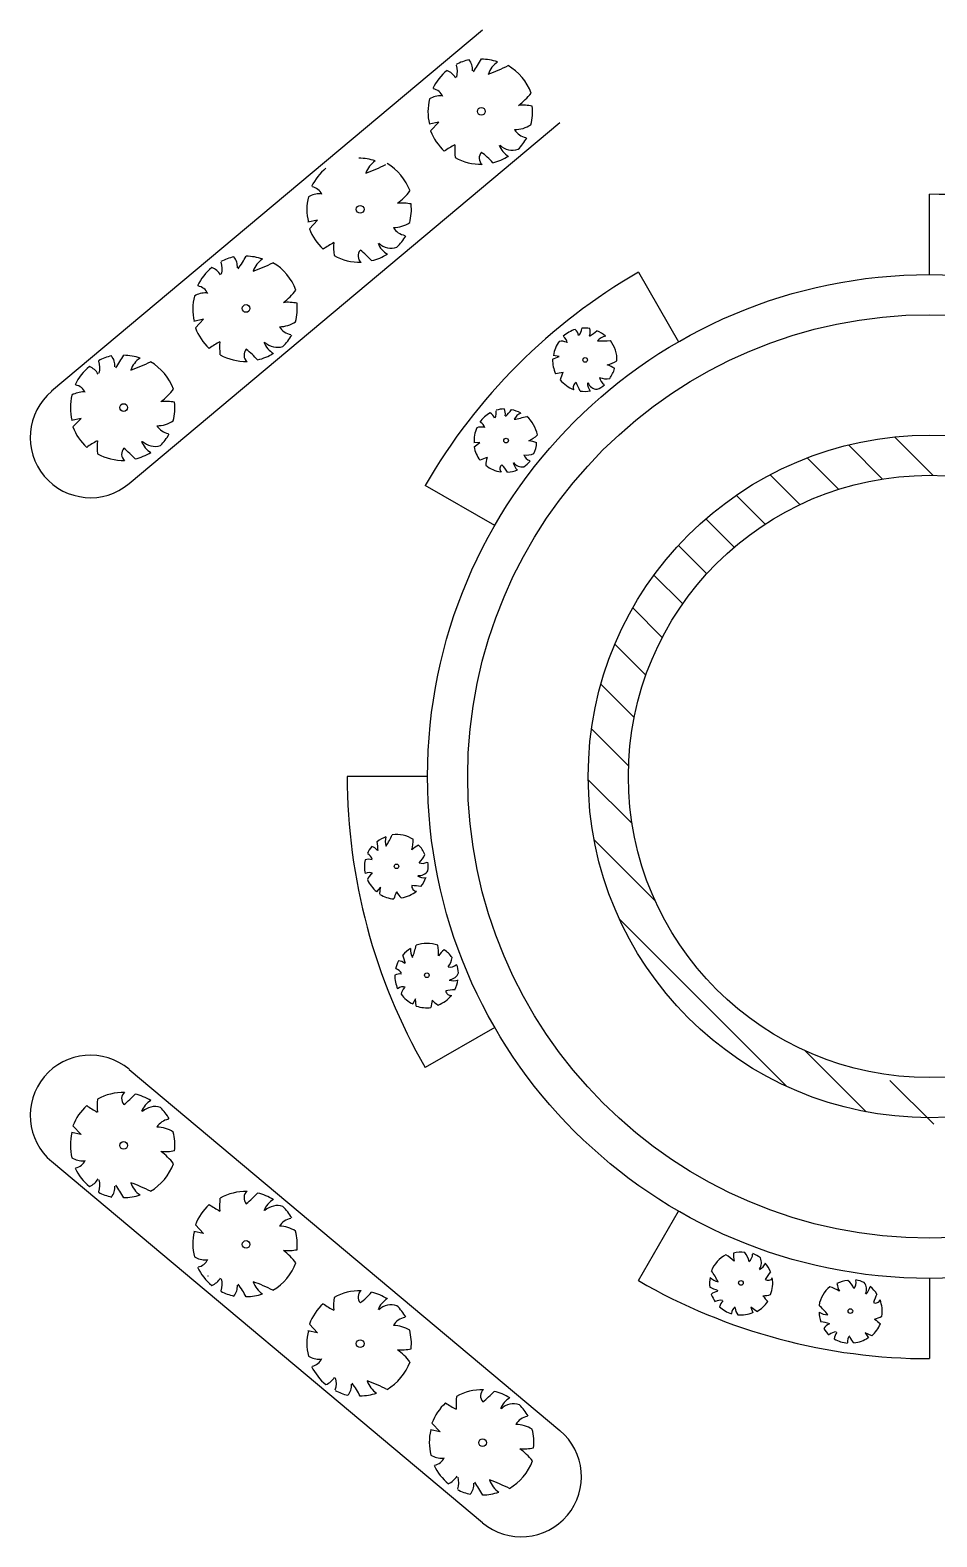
# Model space of a CAD drawing. Header units: millimetres. Extents: x 210832 to 1443773, y 126806 to 1026245.
# Drawn here: x 214187.47 to 214211.33, y 129049.14 to 129088.8 of the extents above; entities that cross this region are included whole.
import ezdxf

# ---------------------------------------------------------------- set-up
doc = ezdxf.new("R2010")
doc.units = ezdxf.units.MM
doc.header["$LTSCALE"] = 500
doc.layers.add('H消火栓', color=2, linetype='Continuous', lineweight=9)
doc.layers.add('H绿化带', color=3, linetype='Continuous', lineweight=9)
doc.layers.add('花草1', color=1, linetype='Continuous')
doc.layers.add('花草2', color=3, linetype='Continuous')

# ---------------------------------------------------------------- blocks, each defined once
blk = doc.blocks.new('火焰木')
at = {"layer": 'H绿化带'}
for points in [[(-3, 1), (-2, 1), (-2, 1), (-2, 1), (-1, 1), (-1, 0), (-1, 0), (-1, 0), (0, 0), (-1, 0), (-1, 0), (-1, 0), (-1, 0), (-1, 0), (-1, 0), (-2, 0), (-2, 0), (-2, 0), (-2, 0), (-2, 0), (-2, 0), (-3, 0)], [(-3, 0), (-3, 0), (-2, 0), (-2, 0), (-2, 0), (-3, -1), (-3, -1)], [(-2, 2), (-2, 1), (-2, 1), (-2, 1), (-1, 1), (-1, 1), (-2, 1), (-2, 1), (-2, 1), (-2, 1), (-2, 1), (-2, 1)], [(-1, 2), (-2, 1)], [(-1, 1), (-1, 1), (-2, 2)], [(-1, 1), (-1, 1), (-1, 1), (-2, 2)], [(-1, 2), (-1, 2), (-2, 2)], [(-1, 2), (-1, 2), (-1, 2), (-2, 2)], [(-2, 2), (-2, 2), (-1, 2), (-1, 2), (-1, 2), (-1, 1), (-1, 1), (-1, 1), (-1, 1), (-1, 1), (-1, 1), (-1, 1), (-1, 1), (-2, 1), (-2, 2), (-2, 2)], [(-1, 2), (-1, 2), (-1, 2), (-1, 2), (-1, 2), (0, 2), (-1, 2), (-1, 1), (-1, 1), (-1, 1), (-1, 2), (-1, 2), (-1, 2), (-2, 2)], [(-2, 1), (-2, 1)], [(-2, 1), (-2, 1), (-2, 1)], [(-2, 1), (-2, 1)], [(-2, 1), (-2, 1)], [(-2, 1), (-2, 1), (-2, 1)], [(-1, 2), (-1, 2)], [(-1, 1), (-1, 2), (-1, 2), (-1, 2)], [(-1, 2), (-1, 2)], [(-1, 2), (-1, 2)], [(-1, 1), (-1, 2), (-1, 2), (-1, 2)], [(0, 2), (-1, 2)], [(0, 2), (-1, 2), (0, 2)], [(0, 2), (0, 2), (0, 2), (0, 2), (0, 2), (-1, 2), (-1, 2), (-1, 2), (-1, 2)], [(0, 2), (0, 2), (0, 2), (0, 2), (0, 1), (0, 1), (0, 1), (0, 1), (0, 0), (0, 0), (0, 0), (-1, 1), (-1, 1), (-1, 1), (-1, 1), (0, 2), (0, 2), (0, 2), (0, 2)], [(-1, 1), (-1, 1)], [(-1, 1), (-1, 1)], [(-1, 1), (-1, 1)], [(-1, 1), (-1, 1)], [(0, 2), (0, 2), (0, 2)], [(0, 2), (0, 2), (0, 2)], [(0, 1), (1, 2), (1, 2)], [(0, 2), (0, 2)], [(0, 2), (0, 2)], [(0, 2), (0, 2)], [(0, 2), (0, 2), (1, 2)], [(1, 2), (1, 2), (1, 2), (0, 2), (0, 1), (0, 1), (1, 1), (1, 2), (1, 2)], [(0, 2), (0, 2), (0, 1), (0, 2), (1, 2), (1, 2)], [(2, 1), (2, 1), (2, 1), (1, 1), (1, 1), (1, 1), (0, 0), (0, 0), (0, 0), (0, 0), (1, 0), (1, 0), (2, 0), (2, 0), (2, 1), (2, 1)], [(1, 2), (1, 2)], [(1, 1), (1, 2), (1, 2)], [(1, 2), (1, 2)], [(1, 1), (1, 1), (1, 1), (1, 2)], [(1, 1), (1, 1), (1, 2)], [(1, 1), (1, 1), (1, 2)], [(1, 1), (1, 1), (2, 2)], [(1, 1), (1, 1), (1, 1), (2, 2)], [(1, 2), (1, 2), (1, 1), (1, 1), (1, 1), (1, 1), (1, 1), (1, 1), (2, 1), (2, 1), (2, 1), (2, 1)], [(1, 1), (1, 1), (2, 1)], [(1, 1), (1, 1)], [(1, 1), (1, 1), (2, 1)], [(1, 1), (2, 2)], [(2, 0), (2, 1)], [(2, 1), (2, 1)], [(2, 0), (2, 1), (2, 1)], [(2, 1), (2, 1)], [(2, 1), (2, 1)], [(2, 1), (2, 1)], [(2, 1), (2, 1), (2, 0), (2, 0), (2, 0)], [(2, 1), (2, 1), (2, 1), (2, 1), (2, 1), (2, 1), (2, 1)], [(2, 0), (2, 0), (2, 0), (2, 0), (2, 0), (2, 0), (2, 0), (2, 0), (2, 0), (2, -1), (2, -1)], [(2, 0), (2, 0)], [(2, 0), (2, 0), (2, 0), (2, 0)], [(2, 0), (2, 0), (2, 0)], [(-3, 0), (-3, 0)], [(-3, -1), (-3, -1), (-2, 0), (-2, 0), (-2, 0), (-2, -1), (-2, -1), (-2, -1), (-2, -1), (-2, -1), (-2, -1)], [(-2, 0), (-3, 0), (-3, -1)], [(-2, 0), (-3, 0)], [(-3, 0), (-3, 0)], [(-2, -1), (-2, -1), (-2, -1), (-2, -1), (-3, -1)], [(-2, -1), (-2, -1), (-2, -1), (-3, -1)], [(-2, -1), (-3, -1)], [(-1, -3), (-1, -2), (-1, -2), (-1, -1), (-1, -1), (-1, -1), (-1, -1), (-1, -1), (-1, 0), (-1, 0), (-1, 0), (-1, 0), (-1, 0), (-2, 0), (-2, 0), (-2, -1), (-2, -1), (-2, -1), (-2, -2), (-1, -2)], [(-2, -1), (-2, -1), (-2, -1)], [(-2, -1), (-2, -1), (-2, -1), (-2, -1), (-2, -1)], [(-2, -1), (-2, -1), (-2, -1), (-2, -1), (-2, -1), (-2, -1), (-2, -1), (-2, -1), (-2, -1), (-2, -1), (-2, -2), (-2, -2), (-1, -2), (-1, -2)], [(-2, -1), (-2, -1)], [(-2, -1), (-2, -2), (-2, -2), (-2, -2)], [(-2, -1), (-2, -1), (-2, -1), (-2, -2)], [(-2, -2), (-2, -2), (-2, -2)], [(-2, -2), (-2, -2), (-2, -2)], [(-2, -2), (-2, -2), (-2, -2)], [(-2, -2), (-2, -2), (-2, -2), (-2, -2)], [(1, -2), (1, -2), (1, -2), (1, -1), (1, -1), (0, -1), (0, 0), (0, 0), (0, 0), (0, -1), (0, -1), (0, -1), (-1, -1), (0, -1), (0, -2), (0, -2), (0, -2), (1, -2), (1, -2), (1, -2)], [(0, -3), (0, -3), (0, -2), (0, -2), (-1, -2), (-1, -2), (-1, -1), (0, -2), (0, -2), (0, -2), (0, -2), (0, -3)], [(-1, -2), (0, -2), (0, -2), (0, -3)], [(-1, -2), (-1, -2), (0, -3), (0, -3)], [(-1, -2), (-1, -2), (-1, -3), (-1, -3)], [(-1, -3), (-1, -2), (-1, -2), (-1, -2), (0, -2), (0, -3), (0, -3)], [(2, -1), (2, -1), (2, -1), (2, -1), (1, -1), (1, -1), (1, -1), (1, -1), (0, -1), (0, 0), (0, -1), (1, -1), (1, -1), (1, -1), (1, -1), (2, -1), (2, -2)], [(0, -2), (0, -2), (0, -2), (0, -3), (0, -3)], [(0, -2), (1, -2), (1, -2)], [(0, -2), (0, -2), (0, -2), (1, -2), (1, -3)], [(0, -2), (0, -2)], [(0, -2), (0, -2), (0, -2), (0, -2), (0, -3)], [(0, -2), (0, -2), (0, -3)], [(0, -2), (0, -2), (0, -2), (0, -3), (0, -3)], [(0, -3), (0, -2), (0, -2), (0, -2), (0, -2), (0, -2), (0, -2), (1, -2), (1, -2), (1, -2)], [(2, -1), (2, -1), (2, -1), (2, 0), (2, 0), (1, 0), (1, 0), (1, 0), (1, 0), (1, -1), (1, -1), (2, -1), (2, -1), (2, -1)], [(1, 0), (1, 0), (2, 0)], [(1, -1), (1, -1), (2, -1), (2, -1)], [(1, -1), (1, -1), (2, -1)], [(1, -1), (1, -1), (1, -1)], [(1, -1), (1, -1), (2, -1)], [(1, -1), (1, -1), (1, -1), (2, -1), (2, -1)], [(1, -1), (1, -1), (2, -1), (2, -1), (2, -1)], [(1, -1), (1, -2), (1, -2), (2, -2), (2, -2)], [(2, -2), (2, -1), (1, -1), (1, -1), (1, -1), (1, -1), (1, -2), (1, -2), (1, -2), (1, -2)], [(1, -2), (2, -2), (2, -2), (2, -2)], [(1, -2), (2, -2), (2, -2)], [(1, -2), (1, -2), (1, -2), (1, -2)], [(1, -2), (1, -2), (1, -2), (2, -2)], [(1, -2), (1, -2), (1, -2)], [(1, -2), (1, -2), (1, -2)], [(2, 0), (2, 0), (2, 0)], [(2, 0), (2, 0), (2, 0), (2, 0)], [(2, -1), (2, -1), (2, 0)], [(2, 0), (2, 0)], [(2, 0), (2, 0)], [(2, -1), (2, -1)], [(2, -1), (2, -1), (2, -1), (2, -1), (2, -1)], [(2, -1), (2, -1), (2, -1), (2, -1)], [(2, -1), (2, -1)]]:
    blk.add_lwpolyline(points, dxfattribs=at)

msp = doc.modelspace()

# ---------------------------------------------------------------- linework, layer by layer
at = {"color": 5}
for p, q in [((214211.135, 129082.366), (214211.135, 129084.479)), ((214211.135, 129082.366), (214211.135, 129084.479)), ((214203.473, 129082.426), (214204.53, 129080.596)), ((214209.896, 129076.985), (214209, 129077.881)), ((214211.135, 129077.17), (214210.213, 129078.091)), ((214208.745, 129076.713), (214207.916, 129077.542)), ((214207.724, 129076.31), (214206.937, 129077.097)), ((214211.223, 129077.082), (214211.135, 129077.17)), ((214199.695, 129075.761), (214197.865, 129076.818)), ((214206.812, 129075.799), (214206.05, 129076.561)), ((214205.996, 129075.191), (214205.247, 129075.94)), ((214205.273, 129074.491), (214204.525, 129075.239)), ((214204.641, 129073.7), (214203.883, 129074.457)), ((214204.103, 129072.813), (214203.324, 129073.592)), ((214203.671, 129071.822), (214202.855, 129072.638)), ((214203.362, 129070.707), (214202.486, 129071.583)), ((214203.214, 129069.432), (214202.24, 129070.406)), ((214197.925, 129069.156), (214195.812, 129069.156)), ((214203.307, 129067.916), (214202.153, 129069.07)), ((214203.917, 129065.882), (214202.308, 129067.491)), ((214207.379, 129060.997), (214202.975, 129065.4)), ((214199.695, 129062.552), (214197.865, 129061.495)), ((214209.47, 129060.33), (214207.861, 129061.938)), ((214211.243, 129060.002), (214210.089, 129061.156)), ((214203.473, 129055.886), (214204.53, 129057.716)), ((214211.135, 129055.947), (214211.135, 129053.833)), ((214211.135, 129055.947), (214211.135, 129053.833))]:
    msp.add_line(p, q, dxfattribs=at)
for radius in [13.21, 12.153, 8.982, 7.926]:
    msp.add_circle((214211.135, 129069.156), radius, dxfattribs=at)
for start, end in [(60, 90), (120, 150), (180, 210), (240, 270)]:
    msp.add_arc((214211.135, 129069.156), 15.323, start, end, dxfattribs=at)
at = {"layer": '花草1'}
for p, q in [((214201.214, 129080.135), (214201.385, 129080.213)), ((214201.231, 129080.24), (214201.231, 129080.24)), ((214201.385, 129080.213), (214201.231, 129080.24)), ((214199.299, 129077.944), (214199.143, 129077.939)), ((214199.143, 129077.939), (214199.143, 129077.939)), ((214199.148, 129077.832), (214199.299, 129077.944)), ((214196.685, 129066.241), (214196.584, 129066.122)), ((214196.667, 129066.054), (214196.685, 129066.241)), ((214196.584, 129066.122), (214196.584, 129066.122)), ((214197.607, 129063.3), (214197.533, 129063.163)), ((214197.533, 129063.163), (214197.533, 129063.163)), ((214197.628, 129063.113), (214197.607, 129063.3)), ((214206.588, 129055.075), (214206.435, 129055.184)), ((214206.435, 129055.184), (214206.488, 129055.037)), ((214206.488, 129055.037), (214206.488, 129055.037)), ((214209.615, 129054.437), (214209.442, 129054.513)), ((214209.442, 129054.513), (214209.525, 129054.38)), ((214209.525, 129054.38), (214209.525, 129054.38))]:
    msp.add_line(p, q, dxfattribs=at)
for centre in [(214202.072, 129080.12), (214199.991, 129077.996), (214197.109, 129066.79), (214197.907, 129063.925), (214206.171, 129055.826), (214209.051, 129055.085)]:
    msp.add_circle(centre, 0.0605, dxfattribs=at)
for centre, radius, start, end in [((214202.064, 129080.118), 0.844, 107.3321, 132.3856), ((214201.595, 129080.708), 0.306, 10.0775, 44.6128), ((214201.662, 129080.964), 0.32, 322.1868, 356.5411), ((214202.064, 129080.118), 0.841, 80.8767, 95.7021), ((214201.965, 129080.874), 0.244, 333.8454, 17.7651), ((214200.765, 129082.905), 2.587, 303.4397, 308.7099), ((214202.064, 129080.118), 0.835, 144.0751, 171.6245), ((214201.441, 129080.256), 0.356, 66.5203, 98.5151), ((214201.392, 129080.559), 0.206, 1.6555, 57.76), ((214202.064, 129080.118), 0.83, 49.4098, 67.4752), ((214202.678, 129080.385), 0.37, 101.5323, 139.6544), ((214202.5, 129083.738), 3.116, 268.0865, 274.3451), ((214202.064, 129080.118), 0.846, 358.3307, 37.43), ((214202.064, 129080.118), 0.85, 178.8426, 205.275), ((214202.39, 129080.993), 1.039, 284.7455, 300.0146), ((214201.62, 129078.398), 1.395, 95.3728, 103.4649), ((214202.316, 129079.361), 0.93, 152.7782, 165.3315), ((214202.387, 129079.166), 0.864, 57.6536, 71.993), ((214202.064, 129080.118), 0.815, 323.394, 344.2464), ((214202.064, 129080.118), 0.831, 218.8103, 249.4392), ((214201.894, 129079.397), 0.138, 115.741, 206.8107), ((214200.297, 129078.672), 1.756, 20.9465, 28.9238), ((214202.064, 129080.118), 0.827, 261.1498, 279.8356), ((214202.483, 129079.511), 0.349, 178.6009, 217.3992), ((214202.404, 129079.628), 0.282, 204.1912, 266.4952), ((214202.064, 129080.118), 0.836, 292.7236, 308.3277), ((214202.627, 129080.099), 0.476, 248.4582, 281.1093), ((214202.708, 129079.695), 0.259, 188.6314, 238.6278), ((214199.983, 129077.992), 0.844, 119.3321, 144.3856), ((214199.402, 129078.472), 0.306, 22.0775, 56.6128), ((214199.414, 129078.736), 0.32, 334.1868, 8.5411), ((214199.983, 129077.992), 0.841, 92.8767, 107.7021), ((214199.73, 129078.711), 0.244, 345.8454, 29.7651), ((214198.133, 129080.449), 2.587, 315.4397, 320.7099), ((214199.983, 129077.992), 0.83, 61.4098, 79.4753), ((214200.528, 129078.381), 0.37, 113.5323, 151.6544), ((214199.657, 129081.624), 3.116, 280.0865, 286.3451), ((214199.983, 129077.992), 0.846, 10.3307, 49.43), ((214199.983, 129077.992), 0.835, 156.0751, 183.6245), ((214199.345, 129077.998), 0.356, 78.5203, 110.5151), ((214199.234, 129078.284), 0.206, 13.6555, 69.76), ((214200.12, 129078.916), 1.039, 296.7455, 312.0146), ((214199.983, 129077.992), 0.85, 190.8426, 217.275), ((214200.497, 129077.128), 0.864, 69.6536, 83.993), ((214199.983, 129077.992), 0.815, 335.394, 356.2464), ((214199.906, 129076.218), 1.395, 107.3728, 115.4649), ((214200.387, 129077.305), 0.93, 164.7782, 177.3315), ((214199.983, 129077.992), 0.831, 230.8103, 261.4392), ((214199.967, 129077.252), 0.138, 127.741, 218.8107), ((214198.555, 129076.211), 1.756, 32.9465, 40.9238), ((214200.52, 129077.486), 0.349, 190.6008, 229.3991), ((214200.418, 129077.584), 0.282, 216.1912, 278.4952), ((214200.537, 129078.091), 0.476, 260.4582, 293.1093), ((214200.701, 129077.713), 0.259, 200.6314, 250.6278), ((214199.983, 129077.992), 0.836, 304.7236, 320.3277), ((214199.983, 129077.992), 0.827, 273.1498, 291.8356), ((214194.043, 129067.05), 2.587, 3.4397, 8.7099), ((214197.107, 129066.781), 0.83, 109.4098, 127.4752), ((214197.182, 129067.447), 0.37, 161.5323, 199.6544), ((214194.189, 129068.969), 3.116, 328.0865, 334.3451), ((214197.107, 129066.781), 0.846, 58.3307, 97.43), ((214196.511, 129067.501), 1.039, 344.7455, 0.0146), ((214197.107, 129066.781), 0.841, 140.8767, 155.7021), ((214196.173, 129066.856), 0.32, 22.1868, 56.5411), ((214196.402, 129067.074), 0.244, 33.8454, 77.7651), ((214198.092, 129066.585), 0.864, 117.6536, 131.993), ((214197.107, 129066.781), 0.815, 23.394, 44.2464), ((214197.404, 129067.259), 0.476, 308.4582, 341.1093), ((214197.107, 129066.781), 0.844, 167.3321, 192.3856), ((214196.361, 129066.67), 0.306, 70.0775, 104.6128), ((214196.388, 129066.42), 0.206, 61.6555, 117.76), ((214197.701, 129066.831), 0.282, 264.1912, 326.4952), ((214197.795, 129067.128), 0.259, 248.6314, 298.6278), ((214197.107, 129066.781), 0.836, 352.7236, 8.3277), ((214196.675, 129066.311), 0.356, 126.5203, 158.5151), ((214197.107, 129066.781), 0.835, 204.0751, 231.6245), ((214197.645, 129066.274), 0.138, 175.741, 266.8107), ((214197.475, 129064.528), 1.756, 80.9465, 88.9238), ((214197.842, 129066.841), 0.349, 238.6008, 277.3992), ((214197.107, 129066.781), 0.827, 321.1498, 339.8356), ((214197.107, 129066.781), 0.85, 238.8426, 265.275), ((214198.374, 129065.537), 1.395, 155.3728, 163.4649), ((214197.888, 129066.622), 0.93, 212.7782, 225.3315), ((214197.107, 129066.781), 0.831, 278.8103, 309.4392), ((214194.598, 129065.45), 3.116, 340.0865, 346.3451), ((214197.907, 129063.917), 0.846, 70.3307, 109.43), ((214197.175, 129064.497), 1.039, 356.7455, 12.0146), ((214197.907, 129063.917), 0.841, 152.8767, 167.7021), ((214197.157, 129064.057), 0.244, 45.8454, 89.7651), ((214194.854, 129063.543), 2.587, 15.4397, 20.7099), ((214197.907, 129063.917), 0.83, 121.4098, 139.4752), ((214197.842, 129064.583), 0.37, 173.5323, 211.6544), ((214198.912, 129063.93), 0.864, 129.6536, 143.993), ((214197.907, 129063.917), 0.815, 35.394, 56.2464), ((214198.099, 129064.446), 0.476, 320.4582, 353.1093), ((214197.2, 129063.653), 0.306, 82.0775, 116.6128), ((214197.907, 129063.917), 0.844, 179.3321, 204.3856), ((214196.978, 129063.796), 0.32, 34.1868, 68.5411), ((214198.508, 129064.399), 0.259, 260.6314, 310.6278), ((214198.478, 129064.089), 0.282, 276.1912, 338.4952), ((214197.907, 129063.917), 0.836, 4.7236, 20.3277), ((214197.28, 129063.414), 0.206, 73.6555, 129.76), ((214197.583, 129063.366), 0.356, 138.5203, 170.5151), ((214198.735, 129061.789), 1.756, 92.9465, 100.9238), ((214198.539, 129063.532), 0.138, 187.741, 278.8107), ((214198.613, 129064.128), 0.349, 250.6009, 289.3991), ((214197.907, 129063.917), 0.827, 333.1498, 351.8356), ((214197.907, 129063.917), 0.835, 216.0751, 243.6245), ((214197.907, 129063.917), 0.85, 250.8426, 277.275), ((214199.405, 129062.963), 1.395, 167.3728, 175.4649), ((214198.704, 129063.923), 0.93, 224.7782, 237.3315), ((214197.907, 129063.917), 0.831, 290.8103, 321.4392), ((214206.177, 129055.82), 0.846, 118.3307, 157.43), ((214205.257, 129055.664), 1.039, 44.7455, 60.0146), ((214206.84, 129056.576), 0.864, 177.6536, 191.993), ((214206.177, 129055.82), 0.815, 83.394, 104.2464), ((214205.913, 129056.317), 0.476, 8.4582, 41.1093), ((214206.221, 129056.589), 0.259, 308.6314, 358.6278), ((214206.177, 129055.82), 0.836, 52.7236, 68.3277), ((214206.431, 129056.359), 0.282, 324.1912, 26.4952), ((214206.493, 129056.487), 0.349, 298.6008, 337.3991), ((214206.177, 129055.82), 0.827, 21.1498, 39.8356), ((214206.177, 129055.82), 0.83, 169.4098, 187.4753), ((214205.639, 129056.218), 0.37, 221.5323, 259.6544), ((214202.824, 129054.387), 3.116, 28.0865, 34.3451), ((214208.313, 129055.012), 1.756, 140.9465, 148.9238), ((214206.886, 129056.033), 0.138, 235.741, 326.8107), ((214206.177, 129055.82), 0.831, 338.8103, 9.4392), ((214209.058, 129055.081), 0.836, 64.7236, 80.3277), ((214204.413, 129053.301), 2.587, 63.4397, 68.7099), ((214205.572, 129055.357), 0.244, 93.8454, 137.7651), ((214206.177, 129055.82), 0.841, 200.8767, 215.7021), ((214206.706, 129056.417), 0.93, 272.7782, 285.3315), ((214209.058, 129055.081), 0.846, 130.3307, 169.43), ((214208.19, 129054.737), 1.039, 56.7455, 72.0146), ((214209.058, 129055.081), 0.815, 95.394, 116.2464), ((214209.55, 129055.958), 0.864, 189.6536, 203.993), ((214208.696, 129055.512), 0.476, 20.4582, 53.1093), ((214208.942, 129055.842), 0.259, 320.6314, 10.6278), ((214209.195, 129055.661), 0.282, 336.1912, 38.4952), ((214209.229, 129055.798), 0.349, 310.6009, 349.3992), ((214209.058, 129055.081), 0.827, 33.1498, 51.8356), ((214211.315, 129054.734), 1.756, 152.9465, 160.9238), ((214205.646, 129055.049), 0.32, 82.1868, 116.5411), ((214205.901, 129055.119), 0.306, 130.0775, 164.6128), ((214206.177, 129055.82), 0.844, 227.3321, 252.3856), ((214206.131, 129055.018), 0.206, 121.6555, 177.76), ((214206.369, 129055.211), 0.356, 186.5203, 218.5151), ((214206.177, 129055.82), 0.85, 298.8426, 325.275), ((214207.889, 129056.295), 1.395, 215.3728, 223.4649), ((214206.076, 129052.982), 3.116, 40.0865, 46.3451), ((214209.708, 129055.436), 0.138, 247.741, 338.8107), ((214209.058, 129055.081), 0.831, 350.8103, 21.4392), ((214206.177, 129055.82), 0.835, 264.0751, 291.6245), ((214209.058, 129055.081), 0.83, 181.4098, 199.4753), ((214208.449, 129055.358), 0.37, 233.5323, 271.6544), ((214207.856, 129052.25), 2.587, 75.4397, 80.7099), ((214208.562, 129054.502), 0.244, 105.8454, 149.7651), ((214209.058, 129055.081), 0.85, 310.8426, 337.275), ((214209.452, 129055.774), 0.93, 284.7782, 297.3315), ((214210.634, 129055.902), 1.395, 227.3728, 235.4649), ((214209.058, 129055.081), 0.841, 212.8767, 227.7021), ((214208.699, 129054.216), 0.32, 94.1868, 128.5411), ((214208.934, 129054.337), 0.306, 142.0775, 176.6128), ((214209.058, 129055.081), 0.844, 239.3321, 264.3856), ((214209.18, 129054.286), 0.206, 133.6555, 189.76), ((214209.373, 129054.525), 0.356, 198.5203, 230.5151), ((214209.058, 129055.081), 0.835, 276.0751, 303.6245)]:
    msp.add_arc(centre, radius, start, end, dxfattribs=at)
at = {"layer": '花草2'}
for p, q in [((214198.219, 129086.376), (214197.964, 129086.323)), ((214197.964, 129086.323), (214197.964, 129086.323)), ((214198.003, 129086.149), (214198.219, 129086.376)), ((214195.032, 129083.799), (214194.777, 129083.746)), ((214194.777, 129083.746), (214194.777, 129083.746)), ((214194.816, 129083.572), (214195.032, 129083.799)), ((214192.031, 129081.188), (214191.776, 129081.135)), ((214191.776, 129081.135), (214191.776, 129081.135)), ((214191.815, 129080.961), (214192.031, 129081.188)), ((214188.809, 129078.582), (214188.554, 129078.528)), ((214188.554, 129078.528), (214188.554, 129078.528)), ((214188.593, 129078.355), (214188.809, 129078.582)), ((214188.593, 129059.958), (214188.809, 129059.731)), ((214188.554, 129059.784), (214188.554, 129059.784)), ((214188.809, 129059.731), (214188.554, 129059.784)), ((214192.031, 129057.124), (214191.776, 129057.178)), ((214191.776, 129057.178), (214191.776, 129057.178)), ((214191.815, 129057.351), (214192.031, 129057.124)), ((214194.816, 129054.74), (214195.032, 129054.513)), ((214195.032, 129054.513), (214194.777, 129054.567)), ((214198.254, 129051.907), (214197.999, 129051.96)), ((214198.038, 129052.134), (214198.254, 129051.907))]:
    msp.add_line(p, q, dxfattribs=at)
for points in [[(214199.371, 129088.799), (214188.034, 129079.294)], [(214190.071, 129076.864), (214201.408, 129086.37)], [(214190.071, 129061.448), (214201.408, 129051.943)], [(214199.371, 129049.513), (214188.034, 129059.019)]]:
    msp.add_lwpolyline(points, dxfattribs=at)
for centre in [(214199.339, 129086.661), (214196.152, 129084.084), (214193.151, 129081.473), (214189.929, 129078.867), (214189.929, 129059.446), (214193.151, 129056.839), (214196.152, 129054.228), (214199.374, 129051.622)]:
    msp.add_circle(centre, 0.101, dxfattribs=at)
for centre, radius, start, end in [((214195.581, 129090.151), 4.312, 325.4185, 330.6887), ((214199.328, 129086.653), 1.383, 71.3886, 89.454), ((214199.328, 129086.653), 1.406, 129.3109, 154.3644), ((214198.234, 129087.272), 0.51, 32.0563, 66.5916), ((214199.328, 129086.653), 1.402, 102.8554, 117.6809), ((214198.179, 129087.71), 0.533, 344.1656, 18.5199), ((214198.704, 129087.76), 0.406, 355.8242, 39.7438), ((214200.11, 129087.448), 0.617, 123.511, 161.6332), ((214197.742, 129092.52), 5.193, 290.0653, 296.3239), ((214199.328, 129086.653), 1.41, 20.3095, 59.4088), ((214198.014, 129086.916), 0.343, 23.6343, 79.7388), ((214199.328, 129086.653), 1.392, 166.0539, 193.6033), ((214198.278, 129086.477), 0.593, 88.4991, 120.4939), ((214199.285, 129088.208), 1.732, 306.7243, 321.9934), ((214200.421, 129085.383), 1.44, 79.6324, 93.9718), ((214199.328, 129086.653), 1.358, 345.3728, 6.2252), ((214199.328, 129086.653), 1.417, 200.8214, 227.2538), ((214200.209, 129086.974), 0.793, 270.437, 303.0881), ((214200.587, 129086.401), 0.432, 210.6102, 260.6066), ((214199.714, 129083.717), 2.325, 117.3516, 125.4437), ((214200.189, 129085.641), 1.55, 174.757, 187.3103), ((214200.354, 129085.977), 0.582, 200.5796, 239.3779), ((214200.159, 129086.108), 0.47, 226.1699, 288.474), ((214199.328, 129086.653), 1.393, 314.7024, 330.3065), ((214196.106, 129084.046), 1.383, 71.3886, 89.454), ((214196.888, 129084.842), 0.617, 123.511, 161.6332), ((214194.521, 129089.914), 5.193, 290.0653, 296.3239), ((214196.141, 129084.076), 1.41, 20.3095, 59.4088), ((214199.328, 129086.653), 1.385, 240.7891, 271.4179), ((214199.514, 129085.433), 0.23, 137.7198, 228.7895), ((214197.498, 129083.316), 2.927, 42.9252, 50.9026), ((214199.328, 129086.653), 1.379, 283.1286, 301.8144), ((214196.141, 129084.076), 1.406, 129.3109, 154.3644), ((214195.091, 129083.901), 0.593, 88.4991, 120.4939), ((214194.827, 129084.339), 0.343, 23.6343, 79.7388), ((214196.098, 129085.632), 1.732, 306.7243, 321.9934), ((214196.141, 129084.076), 1.392, 166.0539, 193.6033), ((214197.233, 129082.807), 1.44, 79.6324, 93.9718), ((214196.141, 129084.076), 1.358, 345.3728, 6.2252), ((214197.022, 129084.397), 0.793, 270.437, 303.0881), ((214196.141, 129084.076), 1.417, 200.8214, 227.2538), ((214197.4, 129083.824), 0.432, 210.6102, 260.6066), ((214196.141, 129084.076), 1.393, 314.7024, 330.3065), ((214196.527, 129081.141), 2.325, 117.3516, 125.4437), ((214197.002, 129083.064), 1.55, 174.757, 187.3103), ((214196.327, 129082.856), 0.23, 137.7198, 228.7895), ((214194.311, 129080.74), 2.927, 42.9252, 50.9026), ((214196.141, 129084.076), 1.379, 283.1286, 301.8144), ((214197.167, 129083.4), 0.582, 200.5796, 239.3779), ((214196.972, 129083.532), 0.47, 226.1699, 288.474), ((214193.14, 129081.465), 1.406, 129.3109, 154.3644), ((214192.047, 129082.085), 0.51, 32.0563, 66.5916), ((214193.14, 129081.465), 1.402, 102.8554, 117.6809), ((214191.991, 129082.522), 0.533, 344.1656, 18.5199), ((214192.516, 129082.572), 0.406, 355.8242, 39.7438), ((214189.393, 129084.963), 4.312, 325.4185, 330.6887), ((214193.14, 129081.465), 1.383, 71.3886, 89.454), ((214193.922, 129082.261), 0.617, 123.511, 161.6332), ((214191.555, 129087.333), 5.193, 290.0653, 296.3239), ((214193.14, 129081.465), 1.41, 20.3095, 59.4088), ((214196.141, 129084.076), 1.385, 240.7891, 271.4179), ((214193.14, 129081.465), 1.392, 166.0539, 193.6033), ((214192.09, 129081.29), 0.593, 88.4991, 120.4939), ((214191.826, 129081.728), 0.343, 23.6343, 79.7388), ((214193.097, 129083.021), 1.732, 306.7243, 321.9934), ((214194.233, 129080.196), 1.44, 79.6324, 93.9718), ((214193.14, 129081.465), 1.358, 345.3728, 6.2252), ((214193.14, 129081.465), 1.417, 200.8214, 227.2538), ((214194.021, 129081.786), 0.793, 270.437, 303.0881), ((214194.399, 129081.213), 0.432, 210.6102, 260.6066), ((214193.526, 129078.53), 2.325, 117.3516, 125.4437), ((214194.001, 129080.453), 1.55, 174.757, 187.3103), ((214194.166, 129080.789), 0.582, 200.5796, 239.3779), ((214193.971, 129080.921), 0.47, 226.1699, 288.474), ((214193.14, 129081.465), 1.393, 314.7024, 330.3065), ((214189.918, 129078.858), 1.402, 102.8554, 117.6809), ((214189.294, 129079.966), 0.406, 355.8242, 39.7438), ((214186.171, 129082.357), 4.312, 325.4185, 330.6887), ((214189.918, 129078.858), 1.383, 71.3886, 89.454), ((214190.7, 129079.654), 0.617, 123.511, 161.6332), ((214193.14, 129081.465), 1.385, 240.7891, 271.4179), ((214193.326, 129080.245), 0.23, 137.7198, 228.7895), ((214191.31, 129078.129), 2.927, 42.9252, 50.9026), ((214193.14, 129081.465), 1.379, 283.1286, 301.8144), ((214189.918, 129078.858), 1.406, 129.3109, 154.3644), ((214188.825, 129079.478), 0.51, 32.0563, 66.5916), ((214188.769, 129079.916), 0.533, 344.1656, 18.5199), ((214188.333, 129084.726), 5.193, 290.0653, 296.3239), ((214189.918, 129078.858), 1.41, 20.3095, 59.4088), ((214188.604, 129079.122), 0.343, 23.6343, 79.7388), ((214189.875, 129080.414), 1.732, 306.7243, 321.9934), ((214189.053, 129078.079), 1.585, 129.9788, 309.9788), ((214189.918, 129078.858), 1.392, 166.0539, 193.6033), ((214188.868, 129078.683), 0.593, 88.4991, 120.4939), ((214191.011, 129077.589), 1.44, 79.6324, 93.9718), ((214189.918, 129078.858), 1.358, 345.3728, 6.2252), ((214190.799, 129079.18), 0.793, 270.437, 303.0881), ((214189.918, 129078.858), 1.417, 200.8214, 227.2538), ((214191.177, 129078.607), 0.432, 210.6102, 260.6066), ((214189.918, 129078.858), 1.393, 314.7024, 330.3065), ((214190.304, 129075.923), 2.325, 117.3516, 125.4437), ((214190.78, 129077.847), 1.55, 174.757, 187.3103), ((214190.104, 129077.639), 0.23, 137.7198, 228.7895), ((214188.088, 129075.522), 2.927, 42.9252, 50.9026), ((214190.944, 129078.183), 0.582, 200.5796, 239.3779), ((214190.749, 129078.314), 0.47, 226.1699, 288.474), ((214189.918, 129078.858), 1.385, 240.7891, 271.4179), ((214189.918, 129078.858), 1.379, 283.1286, 301.8144), ((214189.053, 129060.234), 1.585, 50.0212, 230.0212), ((214190.78, 129060.466), 1.55, 172.6897, 185.243), ((214189.918, 129059.454), 1.385, 88.5821, 119.2109), ((214190.104, 129060.674), 0.23, 131.2105, 222.2802), ((214188.088, 129062.79), 2.927, 309.0974, 317.0748), ((214189.918, 129059.454), 1.379, 58.1856, 76.8714), ((214189.918, 129059.454), 1.417, 132.7462, 159.1786), ((214190.304, 129062.389), 2.325, 234.5563, 242.6484), ((214190.944, 129060.13), 0.582, 120.6221, 159.4204), ((214190.749, 129059.998), 0.47, 71.526, 133.8301), ((214189.918, 129059.454), 1.393, 29.6935, 45.2976), ((214191.177, 129059.706), 0.432, 99.3934, 149.3898), ((214190.799, 129059.133), 0.793, 56.9119, 89.563), ((214189.918, 129059.454), 1.392, 166.3967, 193.9461), ((214189.918, 129059.454), 1.358, 353.7748, 14.6272), ((214188.868, 129059.63), 0.593, 239.5061, 271.5009), ((214191.011, 129060.724), 1.44, 266.0282, 280.3676), ((214189.875, 129057.898), 1.732, 38.0066, 53.2757), ((214189.918, 129059.454), 1.406, 205.6356, 230.6891), ((214188.604, 129059.191), 0.343, 280.2612, 336.3657), ((214189.918, 129059.454), 1.41, 300.5912, 339.6905), ((214188.825, 129058.834), 0.51, 293.4084, 327.9437), ((214188.769, 129058.397), 0.533, 341.4801, 15.8344), ((214189.294, 129058.347), 0.406, 320.2562, 4.1758), ((214186.171, 129055.956), 4.312, 29.3113, 34.5815), ((214190.7, 129058.658), 0.617, 198.3668, 236.489), ((214188.333, 129053.586), 5.193, 63.6761, 69.9347), ((214189.918, 129059.454), 1.402, 242.3191, 257.1446), ((214189.918, 129059.454), 1.383, 270.546, 288.6114), ((214193.14, 129056.848), 1.417, 132.7462, 159.1786), ((214193.526, 129059.783), 2.325, 234.5563, 242.6484), ((214194.001, 129057.859), 1.55, 172.6897, 185.243), ((214193.14, 129056.848), 1.385, 88.5821, 119.2109), ((214193.326, 129058.067), 0.23, 131.2105, 222.2802), ((214191.31, 129060.184), 2.927, 309.0974, 317.0748), ((214193.14, 129056.848), 1.379, 58.1856, 76.8714), ((214194.166, 129057.523), 0.582, 120.6221, 159.4204), ((214193.971, 129057.392), 0.47, 71.526, 133.8301), ((214194.399, 129057.099), 0.432, 99.3934, 149.3898), ((214193.14, 129056.848), 1.393, 29.6935, 45.2976), ((214193.14, 129056.848), 1.392, 166.3967, 193.9461), ((214194.021, 129056.526), 0.793, 56.9119, 89.563), ((214193.14, 129056.848), 1.358, 353.7748, 14.6272), ((214194.233, 129058.117), 1.44, 266.0282, 280.3676), ((214192.09, 129057.023), 0.593, 239.5061, 271.5009), ((214191.826, 129056.584), 0.343, 280.2612, 336.3657), ((214193.14, 129056.848), 1.41, 300.5912, 339.6905), ((214193.097, 129055.292), 1.732, 38.0066, 53.2757), ((214193.14, 129056.848), 1.406, 205.6356, 230.6891), ((214192.047, 129056.228), 0.51, 293.4084, 327.9437), ((214191.991, 129055.79), 0.533, 341.4801, 15.8344), ((214193.14, 129056.848), 1.402, 242.3191, 257.1446), ((214192.516, 129055.74), 0.406, 320.2562, 4.1758), ((214189.393, 129053.349), 4.312, 29.3113, 34.5815), ((214193.14, 129056.848), 1.383, 270.546, 288.6114), ((214193.922, 129056.052), 0.617, 198.3668, 236.489), ((214191.555, 129050.98), 5.193, 63.6761, 69.9347), ((214196.141, 129054.237), 1.385, 88.5821, 119.2109), ((214196.327, 129055.456), 0.23, 131.2105, 222.2802), ((214194.311, 129057.573), 2.927, 309.0974, 317.0748), ((214196.141, 129054.237), 1.379, 58.1856, 76.8714), ((214196.141, 129054.237), 1.417, 132.7462, 159.1786), ((214196.527, 129057.172), 2.325, 234.5563, 242.6484), ((214197.002, 129055.248), 1.55, 172.6897, 185.243), ((214197.167, 129054.912), 0.582, 120.6221, 159.4204), ((214196.972, 129054.781), 0.47, 71.526, 133.8301), ((214196.141, 129054.237), 1.393, 29.6935, 45.2976), ((214197.4, 129054.488), 0.432, 99.3934, 149.3898), ((214196.141, 129054.237), 1.392, 166.3967, 193.9461), ((214197.022, 129053.915), 0.793, 56.9119, 89.563), ((214196.141, 129054.237), 1.358, 353.7748, 14.6272), ((214197.233, 129055.506), 1.44, 266.0282, 280.3676), ((214196.098, 129052.681), 1.732, 38.0066, 53.2757), ((214195.091, 129054.412), 0.593, 239.5061, 271.5009), ((214196.141, 129054.237), 1.406, 205.6356, 230.6891), ((214194.827, 129053.974), 0.343, 280.2612, 336.3657), ((214196.141, 129054.237), 1.41, 300.5912, 339.6905), ((214195.047, 129053.617), 0.51, 293.4084, 327.9437), ((214194.992, 129053.18), 0.533, 341.4801, 15.8344), ((214195.517, 129053.129), 0.406, 320.2562, 4.1758), ((214192.394, 129050.739), 4.312, 29.3113, 34.5815), ((214194.555, 129048.369), 5.193, 63.6761, 69.9347), ((214196.923, 129053.441), 0.617, 198.3668, 236.489), ((214196.141, 129054.237), 1.402, 242.3191, 257.1446), ((214196.141, 129054.237), 1.383, 270.546, 288.6114), ((214200.224, 129052.642), 1.55, 172.6897, 185.243), ((214199.363, 129051.63), 1.385, 88.5821, 119.2109), ((214199.549, 129052.85), 0.23, 131.2105, 222.2802), ((214197.533, 129054.966), 2.927, 309.0974, 317.0748), ((214199.363, 129051.63), 1.379, 58.1856, 76.8714), ((214200.389, 129052.306), 0.582, 120.6221, 159.4204), ((214199.363, 129051.63), 1.417, 132.7462, 159.1786), ((214199.749, 129054.565), 2.325, 234.5563, 242.6484), ((214200.193, 129052.174), 0.47, 71.526, 133.8301), ((214199.363, 129051.63), 1.393, 29.6935, 45.2976), ((214199.363, 129051.63), 1.392, 166.3967, 193.9461), ((214200.39, 129050.728), 1.585, 230.0212, 50.0212), ((214200.621, 129051.882), 0.432, 99.3934, 149.3898), ((214200.244, 129051.309), 0.793, 56.9119, 89.563), ((214199.363, 129051.63), 1.358, 353.7748, 14.6272), ((214198.313, 129051.805), 0.593, 239.5061, 271.5009), ((214198.049, 129051.367), 0.343, 280.2612, 336.3657), ((214200.455, 129052.899), 1.44, 266.0282, 280.3676), ((214199.32, 129050.074), 1.732, 38.0066, 53.2757), ((214199.363, 129051.63), 1.406, 205.6356, 230.6891), ((214199.363, 129051.63), 1.41, 300.5912, 339.6905), ((214198.269, 129051.01), 0.51, 293.4084, 327.9437), ((214199.363, 129051.63), 1.402, 242.3191, 257.1446), ((214198.214, 129050.573), 0.533, 341.4801, 15.8344), ((214198.738, 129050.523), 0.406, 320.2562, 4.1758), ((214195.616, 129048.132), 4.312, 29.3113, 34.5815), ((214197.777, 129045.762), 5.193, 63.6761, 69.9347), ((214200.144, 129050.834), 0.617, 198.3668, 236.489), ((214199.363, 129051.63), 1.383, 270.546, 288.6114)]:
    msp.add_arc(centre, radius, start, end, dxfattribs=at)

# ---------------------------------------------------------------- block references
at = {"layer": 'H消火栓', "xscale": 0.001995950398623944, "yscale": 0.001995950398623944, "zscale": 0.001995950398623944}
msp.add_blockref('火焰木', (214192.146, 129056.012), dxfattribs=at)

doc.saveas('drawing.dxf')
